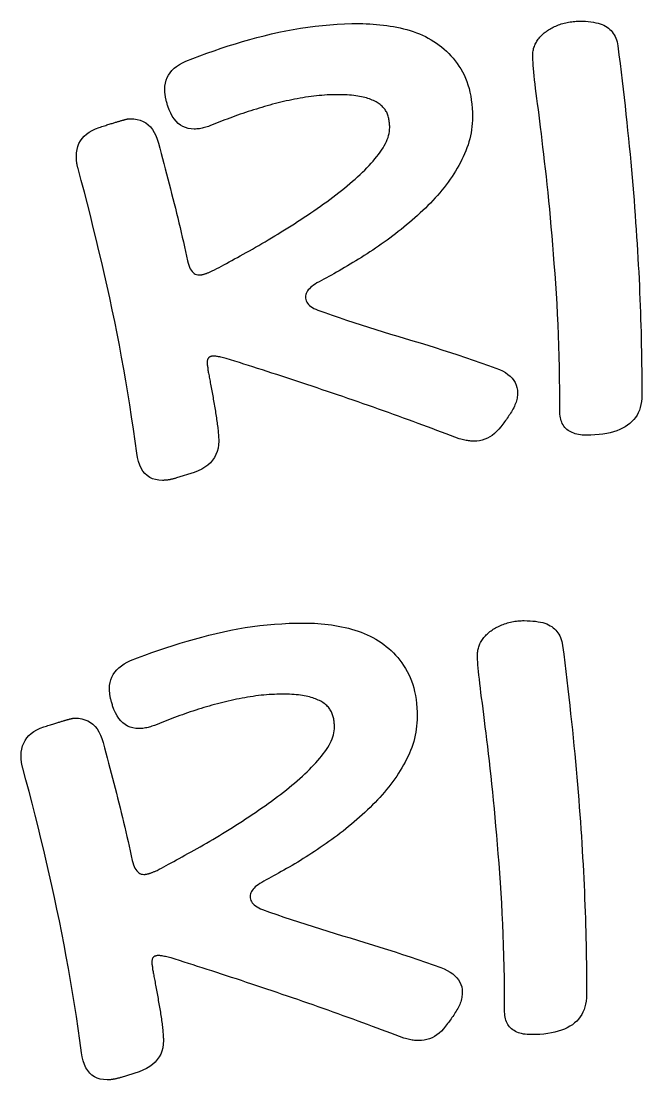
# Model space of a CAD drawing. Header units: millimetres. Extents: x 0 to 54.3, y 0.2 to 27.6.
# Drawn here: x 27.956 to 30.721, y 22.714 to 27.431 of the extents above; entities that cross this region are included whole.
import ezdxf

# ---------------------------------------------------------------- set-up
doc = ezdxf.new("R2010")
doc.units = ezdxf.units.MM

msp = doc.modelspace()

# ---------------------------------------------------------------- linework, layer by layer
for points in [[(28.7967, 26.9643), (28.7907, 26.962), (28.7848, 26.96), (28.779, 26.9581), (28.7731, 26.9564), (28.7673, 26.9549), (28.7615, 26.9536), (28.7557, 26.9525), (28.75, 26.9517), (28.7442, 26.951), (28.7385, 26.9505), (28.7329, 26.9502), (28.7272, 26.9501), (28.7133, 26.9508), (28.7002, 26.9529), (28.6878, 26.9564), (28.6762, 26.9613), (28.6653, 26.9677), (28.6551, 26.9754), (28.6457, 26.9846), (28.637, 26.9952), (28.6291, 27.0072), (28.6219, 27.0205), (28.6154, 27.0353), (28.6097, 27.0516), (28.6083, 27.0559), (28.6069, 27.0602), (28.6056, 27.0644), (28.6045, 27.0684), (28.6034, 27.0723), (28.6024, 27.076), (28.6014, 27.0797), (28.6006, 27.0832), (28.5999, 27.0866), (28.5992, 27.0899), (28.5986, 27.093), (28.5981, 27.0961), (28.5977, 27.099), (28.5973, 27.1019), (28.597, 27.1048), (28.5966, 27.1075), (28.5964, 27.1103), (28.5961, 27.113), (28.5959, 27.1156), (28.5958, 27.1182), (28.5956, 27.1208), (28.5955, 27.1233), (28.5955, 27.1257), (28.5955, 27.1281), (28.5961, 27.1418), (28.5981, 27.1548), (28.6014, 27.1673), (28.6059, 27.1792), (28.6118, 27.1904), (28.6191, 27.2011), (28.6276, 27.2112), (28.6374, 27.2207), (28.6485, 27.2296), (28.661, 27.2379), (28.6748, 27.2456), (28.6898, 27.2528), (28.721, 27.265), (28.7523, 27.2769), (28.7837, 27.2884), (28.8153, 27.2994), (28.8469, 27.3101), (28.8786, 27.3204), (28.9104, 27.3303), (28.9423, 27.3398), (28.9743, 27.3489), (29.0064, 27.3576), (29.0386, 27.3659), (29.0709, 27.3738), (29.1032, 27.3812), (29.1356, 27.388), (29.1681, 27.3941), (29.2006, 27.3996), (29.2332, 27.4044), (29.2658, 27.4086), (29.2985, 27.4121), (29.3312, 27.415), (29.364, 27.4172), (29.3968, 27.4188), (29.4297, 27.4198), (29.4626, 27.4201), (29.478, 27.42), (29.4934, 27.4196), (29.5087, 27.4189), (29.524, 27.4179), (29.5393, 27.4167), (29.5545, 27.4152), (29.5697, 27.4135), (29.5848, 27.4114), (29.5999, 27.4091), (29.615, 27.4065), (29.6301, 27.4037), (29.6451, 27.4005), (29.6599, 27.3971), (29.6745, 27.3932), (29.6889, 27.389), (29.7029, 27.3843), (29.7168, 27.3793), (29.7303, 27.3738), (29.7436, 27.368), (29.7567, 27.3618), (29.7694, 27.3551), (29.7819, 27.3481), (29.7942, 27.3407), (29.8062, 27.3329), (29.8179, 27.3246), (29.8292, 27.316), (29.8402, 27.3068), (29.8507, 27.2973), (29.8609, 27.2873), (29.8708, 27.2768), (29.8802, 27.2659), (29.8893, 27.2545), (29.898, 27.2427), (29.9064, 27.2305), (29.9143, 27.2178), (29.9219, 27.2047), (29.9291, 27.191), (29.9355, 27.1768), (29.9414, 27.1621), (29.9467, 27.1467), (29.9513, 27.1308), (29.9553, 27.1143), (29.9587, 27.0973), (29.9615, 27.0797), (29.9637, 27.0615), (29.9652, 27.0427), (29.9661, 27.0234), (29.9665, 27.0035), (29.9662, 26.9893), (29.9655, 26.9752), (29.9643, 26.9612), (29.9626, 26.9473), (29.9604, 26.9335), (29.9578, 26.9198), (29.9546, 26.9062), (29.951, 26.8927), (29.9469, 26.8793), (29.9423, 26.866), (29.9373, 26.8528), (29.9317, 26.8397), (29.9258, 26.8267), (29.9195, 26.8138), (29.913, 26.801), (29.9061, 26.7882), (29.8989, 26.7756), (29.8915, 26.7631), (29.8837, 26.7507), (29.8756, 26.7384), (29.8671, 26.7262), (29.8584, 26.7141), (29.8494, 26.702), (29.84, 26.6901), (29.8304, 26.6783), (29.8206, 26.6666), (29.8105, 26.6549), (29.8003, 26.6434), (29.7898, 26.632), (29.7791, 26.6207), (29.7681, 26.6094), (29.7569, 26.5983), (29.7456, 26.5873), (29.734, 26.5764), (29.7221, 26.5655), (29.7101, 26.5548), (29.6979, 26.5442), (29.6856, 26.5337), (29.6733, 26.5234), (29.661, 26.5133), (29.6486, 26.5032), (29.6362, 26.4934), (29.6237, 26.4836), (29.6111, 26.4741), (29.5986, 26.4647), (29.5859, 26.4554), (29.5732, 26.4463), (29.5605, 26.4373), (29.5478, 26.4284), (29.535, 26.4197), (29.5223, 26.4112), (29.5097, 26.4028), (29.497, 26.3945), (29.4844, 26.3863), (29.4718, 26.3783), (29.4592, 26.3704), (29.4467, 26.3627), (29.4341, 26.3551), (29.4216, 26.3476), (29.4092, 26.3402), (29.3968, 26.3331), (29.3846, 26.326), (29.3727, 26.3192), (29.3609, 26.3124), (29.3493, 26.3059), (29.3379, 26.2995), (29.3268, 26.2933), (29.3158, 26.2872), (29.305, 26.2813), (29.2944, 26.2756), (29.284, 26.27), (29.2738, 26.2646), (29.2656, 26.2595), (29.2581, 26.2544), (29.2512, 26.2493), (29.2452, 26.2442), (29.2398, 26.239), (29.2351, 26.2339), (29.2312, 26.2287), (29.2279, 26.2234), (29.2254, 26.2182), (29.2236, 26.2129), (29.2226, 26.2076), (29.2222, 26.2023), (29.2226, 26.1961), (29.2237, 26.1902), (29.2257, 26.1846), (29.2283, 26.1791), (29.2318, 26.1739), (29.236, 26.1689), (29.241, 26.1641), (29.2467, 26.1595), (29.2532, 26.1552), (29.2605, 26.1511), (29.2686, 26.1472), (29.2774, 26.1435), (29.3092, 26.1323), (29.3411, 26.1212), (29.3732, 26.1102), (29.4054, 26.0994), (29.4377, 26.0887), (29.4701, 26.0781), (29.5027, 26.0676), (29.5354, 26.0572), (29.5682, 26.047), (29.6011, 26.0369), (29.6342, 26.0269), (29.6673, 26.0171), (29.7006, 26.0072), (29.734, 25.9971), (29.7674, 25.9868), (29.8009, 25.9763), (29.8344, 25.9656), (29.8681, 25.9548), (29.9018, 25.9437), (29.9356, 25.9324), (29.9695, 25.9209), (30.0034, 25.9093), (30.0374, 25.8974), (30.0715, 25.8853), (30.0869, 25.8791), (30.1009, 25.8724), (30.1136, 25.8651), (30.1249, 25.8572), (30.1349, 25.8488), (30.1436, 25.8399), (30.151, 25.8304), (30.157, 25.8204), (30.1616, 25.8099), (30.165, 25.7988), (30.167, 25.7871), (30.1677, 25.7749), (30.1675, 25.769), (30.1671, 25.763), (30.1664, 25.7571), (30.1654, 25.7511), (30.1641, 25.7451), (30.1625, 25.7391), (30.1607, 25.7331), (30.1586, 25.7271), (30.1561, 25.721), (30.1534, 25.715), (30.1504, 25.7089), (30.1472, 25.7028), (30.1437, 25.6968), (30.1402, 25.6908), (30.1367, 25.685), (30.133, 25.6792), (30.1293, 25.6735), (30.1256, 25.6679), (30.1218, 25.6624), (30.1179, 25.6569), (30.114, 25.6516), (30.11, 25.6463), (30.1059, 25.6411), (30.1018, 25.6361), (30.093, 25.6238), (30.0839, 25.6127), (30.0744, 25.6026), (30.0646, 25.5935), (30.0544, 25.5855), (30.0439, 25.5786), (30.0331, 25.5728), (30.0218, 25.568), (30.0103, 25.5643), (29.9984, 25.5616), (29.9862, 25.56), (29.9736, 25.5595), (29.969, 25.5596), (29.9643, 25.5598), (29.9594, 25.5602), (29.9544, 25.5607), (29.9492, 25.5613), (29.9438, 25.5622), (29.9382, 25.5631), (29.9324, 25.5642), (29.9265, 25.5655), (29.9204, 25.5669), (29.9141, 25.5685), (29.9077, 25.5702), (29.8883, 25.5776), (29.8687, 25.5851), (29.8488, 25.5927), (29.8287, 25.6002), (29.8083, 25.6079), (29.7877, 25.6156), (29.7669, 25.6233), (29.7459, 25.6311), (29.7246, 25.6389), (29.7031, 25.6468), (29.6813, 25.6548), (29.6593, 25.6628), (29.6372, 25.6708), (29.615, 25.6788), (29.5927, 25.6867), (29.5703, 25.6947), (29.5478, 25.7027), (29.5253, 25.7106), (29.5027, 25.7185), (29.4801, 25.7265), (29.4573, 25.7344), (29.4345, 25.7423), (29.4116, 25.7501), (29.3887, 25.758), (29.3657, 25.7659), (29.3428, 25.7736), (29.32, 25.7814), (29.2972, 25.7891), (29.2745, 25.7967), (29.2518, 25.8043), (29.2292, 25.8119), (29.2067, 25.8193), (29.1842, 25.8268), (29.1618, 25.8342), (29.1394, 25.8415), (29.1172, 25.8488), (29.095, 25.856), (29.0732, 25.8631), (29.0516, 25.8701), (29.0303, 25.877), (29.0093, 25.8838), (28.9885, 25.8904), (28.968, 25.897), (28.9478, 25.9034), (28.9279, 25.9097), (28.9082, 25.916), (28.8888, 25.9221), (28.8697, 25.9281), (28.863, 25.9298), (28.8568, 25.9313), (28.8509, 25.9327), (28.8453, 25.934), (28.8402, 25.9351), (28.8354, 25.9361), (28.831, 25.9369), (28.8269, 25.9376), (28.8233, 25.9381), (28.82, 25.9384), (28.817, 25.9387), (28.8145, 25.9387), (28.8121, 25.9387), (28.8099, 25.9386), (28.8077, 25.9383), (28.8057, 25.938), (28.8037, 25.9377), (28.8018, 25.9372), (28.8, 25.9366), (28.7982, 25.936), (28.7966, 25.9352), (28.7951, 25.9344), (28.7936, 25.9335), (28.7922, 25.9325), (28.7909, 25.9314), (28.7898, 25.9301), (28.7887, 25.9286), (28.7878, 25.9269), (28.7869, 25.925), (28.7862, 25.9229), (28.7856, 25.9207), (28.7851, 25.9183), (28.7847, 25.9156), (28.7844, 25.9128), (28.7843, 25.9099), (28.7842, 25.9067), (28.7842, 25.9058), (28.7842, 25.9048), (28.7843, 25.9039), (28.7844, 25.9028), (28.7845, 25.9018), (28.7846, 25.9007), (28.7848, 25.8995), (28.785, 25.8984), (28.7852, 25.8972), (28.7854, 25.8959), (28.7857, 25.8947), (28.786, 25.8933), (28.7863, 25.892), (28.7865, 25.8906), (28.7868, 25.8893), (28.787, 25.8879), (28.7872, 25.8865), (28.7873, 25.8851), (28.7874, 25.8837), (28.7876, 25.8823), (28.7876, 25.8808), (28.7877, 25.8794), (28.7877, 25.8779), (28.7878, 25.8764), (28.7887, 25.8719), (28.7896, 25.867), (28.7906, 25.862), (28.7916, 25.8567), (28.7927, 25.8512), (28.7938, 25.8455), (28.7949, 25.8395), (28.7961, 25.8333), (28.7973, 25.8268), (28.7985, 25.8202), (28.7998, 25.8132), (28.8011, 25.8061), (28.8024, 25.7988), (28.8038, 25.7915), (28.8051, 25.7841), (28.8065, 25.7767), (28.8078, 25.7693), (28.8091, 25.7618), (28.8105, 25.7543), (28.8118, 25.7467), (28.8131, 25.7392), (28.8145, 25.7315), (28.8158, 25.7239), (28.8171, 25.7162), (28.8185, 25.7085), (28.8197, 25.7009), (28.821, 25.6933), (28.8222, 25.6858), (28.8233, 25.6784), (28.8245, 25.671), (28.8256, 25.6637), (28.8266, 25.6564), (28.8277, 25.6492), (28.8286, 25.6421), (28.8296, 25.635), (28.8305, 25.628), (28.8313, 25.6212), (28.8321, 25.6145), (28.8328, 25.6081), (28.8335, 25.6018), (28.834, 25.5958), (28.8345, 25.59), (28.8349, 25.5844), (28.8352, 25.579), (28.8355, 25.5738), (28.8357, 25.5688), (28.8358, 25.564), (28.8358, 25.5595), (28.8351, 25.5433), (28.8328, 25.5279), (28.829, 25.5134), (28.8238, 25.4997), (28.817, 25.4869), (28.8087, 25.4749), (28.7989, 25.4638), (28.7876, 25.4534), (28.7747, 25.444), (28.7604, 25.4353), (28.7446, 25.4276), (28.7272, 25.4206), (28.6471, 25.3957), (28.6442, 25.3948), (28.6413, 25.394), (28.6384, 25.3932), (28.6356, 25.3924), (28.6329, 25.3917), (28.6302, 25.391), (28.6275, 25.3904), (28.6249, 25.3897), (28.6224, 25.3892), (28.6199, 25.3886), (28.6174, 25.3881), (28.615, 25.3877), (28.6127, 25.3872), (28.6102, 25.3869), (28.6078, 25.3865), (28.6054, 25.3862), (28.6029, 25.3859), (28.6004, 25.3857), (28.5978, 25.3855), (28.5953, 25.3853), (28.5927, 25.3852), (28.5901, 25.3851), (28.5874, 25.385), (28.5848, 25.385), (28.569, 25.3858), (28.5544, 25.3884), (28.5409, 25.3926), (28.5286, 25.3985), (28.5174, 25.406), (28.5073, 25.4153), (28.4984, 25.4262), (28.4906, 25.4388), (28.484, 25.4531), (28.4784, 25.4691), (28.4741, 25.4867), (28.4708, 25.5061), (28.4635, 25.56), (28.4559, 25.6138), (28.448, 25.6675), (28.4397, 25.7211), (28.431, 25.7746), (28.4221, 25.8279), (28.4128, 25.8811), (28.4032, 25.9342), (28.3932, 25.9871), (28.3829, 26.04), (28.3723, 26.0927), (28.3613, 26.1453), (28.3501, 26.1978), (28.3385, 26.2503), (28.3268, 26.3027), (28.3147, 26.3552), (28.3024, 26.4076), (28.2899, 26.46), (28.2771, 26.5123), (28.264, 26.5647), (28.2507, 26.617), (28.2371, 26.6693), (28.2232, 26.7216), (28.2091, 26.7738), (28.2082, 26.7767), (28.2074, 26.7796), (28.2067, 26.7824), (28.206, 26.7852), (28.2054, 26.7879), (28.2049, 26.7905), (28.2044, 26.7931), (28.2039, 26.7956), (28.2036, 26.798), (28.2033, 26.8004), (28.203, 26.8027), (28.2029, 26.805), (28.2027, 26.8072), (28.2026, 26.8093), (28.2025, 26.8115), (28.2024, 26.8136), (28.2023, 26.8156), (28.2022, 26.8176), (28.2021, 26.8196), (28.2021, 26.8216), (28.202, 26.8235), (28.202, 26.8254), (28.202, 26.8272), (28.202, 26.829), (28.2027, 26.8443), (28.2048, 26.8588), (28.2083, 26.8724), (28.2132, 26.8852), (28.2196, 26.8971), (28.2273, 26.9082), (28.2365, 26.9185), (28.2471, 26.9279), (28.2591, 26.9365), (28.2724, 26.9442), (28.2872, 26.9511), (28.3035, 26.9572), (28.3096, 26.9592), (28.3155, 26.9612), (28.3213, 26.9631), (28.3269, 26.9649), (28.3323, 26.9667), (28.3375, 26.9683), (28.3425, 26.9699), (28.3474, 26.9714), (28.352, 26.9729), (28.3565, 26.9743), (28.3608, 26.9756), (28.3649, 26.9768), (28.3688, 26.9779), (28.3726, 26.9791), (28.3763, 26.9802), (28.3799, 26.9812), (28.3834, 26.9822), (28.3867, 26.9832), (28.3899, 26.9842), (28.393, 26.9851), (28.3959, 26.986), (28.3988, 26.9868), (28.4015, 26.9876), (28.4041, 26.9884), (28.4065, 26.9891), (28.4089, 26.9898), (28.4112, 26.9904), (28.4134, 26.991), (28.4154, 26.9916), (28.4174, 26.9921), (28.4193, 26.9926), (28.4211, 26.9931), (28.4228, 26.9935), (28.4243, 26.9939), (28.4258, 26.9943), (28.4272, 26.9946), (28.4285, 26.9949), (28.4298, 26.9951), (28.4312, 26.9954), (28.4324, 26.9956), (28.4337, 26.9958), (28.435, 26.9959), (28.4362, 26.9961), (28.4375, 26.9962), (28.4387, 26.9963), (28.4399, 26.9963), (28.4411, 26.9964), (28.4423, 26.9964), (28.4579, 26.9956), (28.4725, 26.9933), (28.4862, 26.9896), (28.4989, 26.9843), (28.5107, 26.9775), (28.5216, 26.9692), (28.5315, 26.9594), (28.5405, 26.9481), (28.5485, 26.9353), (28.5556, 26.9209), (28.5618, 26.9051), (28.567, 26.8878), (28.5732, 26.8647), (28.5793, 26.8417), (28.5854, 26.8189), (28.5914, 26.7962), (28.5974, 26.7736), (28.6033, 26.7511), (28.6091, 26.7288), (28.6148, 26.7065), (28.6206, 26.6844), (28.6262, 26.6625), (28.6318, 26.6406), (28.6373, 26.6189), (28.6427, 26.5973), (28.6481, 26.5757), (28.6534, 26.5541), (28.6586, 26.5326), (28.6637, 26.5112), (28.6687, 26.4898), (28.6736, 26.4685), (28.6785, 26.4472), (28.6832, 26.4259), (28.6879, 26.4047), (28.6925, 26.3836), (28.6969, 26.3625), (28.6995, 26.3525), (28.7023, 26.3435), (28.7055, 26.3352), (28.709, 26.3279), (28.7128, 26.3214), (28.717, 26.3158), (28.7214, 26.311), (28.7262, 26.3071), (28.7313, 26.3041), (28.7368, 26.3019), (28.7425, 26.3006), (28.7486, 26.3002), (28.7504, 26.3002), (28.7522, 26.3003), (28.7541, 26.3005), (28.7561, 26.3007), (28.7581, 26.301), (28.7602, 26.3013), (28.7623, 26.3017), (28.7644, 26.3022), (28.7666, 26.3027), (28.7689, 26.3033), (28.7712, 26.3039), (28.7735, 26.3046), (28.7759, 26.3054), (28.7784, 26.3062), (28.781, 26.3071), (28.7836, 26.3081), (28.7863, 26.3091), (28.7891, 26.3102), (28.7919, 26.3113), (28.7949, 26.3125), (28.7979, 26.3138), (28.801, 26.3151), (28.8041, 26.3165), (28.8073, 26.318), (28.817, 26.3231), (28.827, 26.3285), (28.8373, 26.334), (28.848, 26.3397), (28.859, 26.3457), (28.8703, 26.3518), (28.882, 26.3581), (28.894, 26.3647), (28.9063, 26.3714), (28.919, 26.3783), (28.932, 26.3854), (28.9453, 26.3928), (28.9589, 26.4003), (28.9725, 26.4079), (28.9863, 26.4156), (29.0001, 26.4235), (29.0141, 26.4316), (29.0281, 26.4397), (29.0423, 26.448), (29.0565, 26.4565), (29.0709, 26.465), (29.0853, 26.4738), (29.0998, 26.4826), (29.1145, 26.4916), (29.1292, 26.5007), (29.1438, 26.5099), (29.1584, 26.5191), (29.173, 26.5285), (29.1876, 26.5379), (29.2022, 26.5475), (29.2167, 26.5571), (29.2312, 26.5668), (29.2457, 26.5766), (29.2601, 26.5864), (29.2746, 26.5964), (29.289, 26.6064), (29.3032, 26.6165), (29.3173, 26.6266), (29.331, 26.6367), (29.3446, 26.6468), (29.3578, 26.6569), (29.3709, 26.667), (29.3837, 26.6771), (29.3962, 26.6871), (29.4085, 26.6972), (29.4205, 26.7073), (29.4323, 26.7174), (29.4439, 26.7275), (29.4551, 26.7376), (29.466, 26.7476), (29.4765, 26.7577), (29.4867, 26.7677), (29.4965, 26.7776), (29.506, 26.7876), (29.5151, 26.7975), (29.5238, 26.8074), (29.5322, 26.8173), (29.5402, 26.8272), (29.5479, 26.837), (29.5552, 26.8468), (29.562, 26.8565), (29.5682, 26.8662), (29.5739, 26.8757), (29.5789, 26.8852), (29.5833, 26.8945), (29.5872, 26.9038), (29.5905, 26.9129), (29.5931, 26.922), (29.5952, 26.9309), (29.5967, 26.9398), (29.5976, 26.9485), (29.5979, 26.9572), (29.5978, 26.9625), (29.5976, 26.9677), (29.5973, 26.9729), (29.5968, 26.978), (29.5962, 26.983), (29.5954, 26.9879), (29.5946, 26.9928), (29.5935, 26.9976), (29.5924, 27.0023), (29.5911, 27.0069), (29.5897, 27.0115), (29.5881, 27.0159), (29.5863, 27.0204), (29.5844, 27.0247), (29.5821, 27.0289), (29.5797, 27.033), (29.577, 27.037), (29.5741, 27.0409), (29.5709, 27.0447), (29.5675, 27.0484), (29.5639, 27.052), (29.56, 27.0555), (29.5559, 27.0589), (29.5516, 27.0622), (29.547, 27.0654), (29.5422, 27.0685), (29.5371, 27.0715), (29.5317, 27.0743), (29.5261, 27.077), (29.5202, 27.0796), (29.5141, 27.0821), (29.5077, 27.0844), (29.501, 27.0866), (29.4941, 27.0887), (29.4869, 27.0907), (29.4795, 27.0925), (29.4718, 27.0942), (29.4637, 27.0958), (29.4553, 27.0972), (29.4465, 27.0984), (29.4375, 27.0996), (29.4281, 27.1005), (29.4183, 27.1013), (29.4083, 27.102), (29.3979, 27.1025), (29.3871, 27.1029), (29.376, 27.1031), (29.3646, 27.1032), (29.3533, 27.1031), (29.3419, 27.1029), (29.3304, 27.1025), (29.3188, 27.1019), (29.3072, 27.1012), (29.2954, 27.1003), (29.2836, 27.0993), (29.2717, 27.0981), (29.2596, 27.0967), (29.2475, 27.0952), (29.2354, 27.0935), (29.2231, 27.0916), (29.2108, 27.0896), (29.1985, 27.0875), (29.1862, 27.0853), (29.1739, 27.083), (29.1617, 27.0806), (29.1494, 27.078), (29.1372, 27.0754), (29.125, 27.0726), (29.1128, 27.0698), (29.1006, 27.0668), (29.0884, 27.0637), (29.0762, 27.0605), (29.064, 27.0572), (29.0519, 27.0538), (29.0398, 27.0503), (29.0277, 27.0468), (29.0157, 27.0432), (29.0036, 27.0395), (28.9916, 27.0358), (28.9797, 27.032), (28.9677, 27.0281), (28.9558, 27.0241), (28.9439, 27.0201), (28.932, 27.0159), (28.9202, 27.0118), (28.9084, 27.0076), (28.8968, 27.0034), (28.8853, 26.9991), (28.8739, 26.9949), (28.8625, 26.9906), (28.8513, 26.9863), (28.8402, 26.9819), (28.8292, 26.9776), (28.8182, 26.9732), (28.8074, 26.9688), (28.7967, 26.9643)], [(30.2353, 27.2777), (30.2354, 27.283), (30.2358, 27.2882), (30.2363, 27.2934), (30.2371, 27.2986), (30.2381, 27.3036), (30.2393, 27.3086), (30.2408, 27.3136), (30.2424, 27.3184), (30.2443, 27.3233), (30.2464, 27.328), (30.2488, 27.3327), (30.2513, 27.3373), (30.2541, 27.3419), (30.257, 27.3463), (30.2601, 27.3507), (30.2634, 27.3549), (30.2669, 27.3591), (30.2705, 27.3631), (30.2743, 27.3671), (30.2782, 27.371), (30.2824, 27.3747), (30.2867, 27.3784), (30.2912, 27.3819), (30.2959, 27.3854), (30.3007, 27.3888), (30.3056, 27.392), (30.3107, 27.3951), (30.3159, 27.3982), (30.3213, 27.4011), (30.3268, 27.4039), (30.3324, 27.4066), (30.3382, 27.4091), (30.3441, 27.4116), (30.3501, 27.414), (30.3563, 27.4162), (30.3626, 27.4183), (30.369, 27.4203), (30.3755, 27.4222), (30.382, 27.4238), (30.3886, 27.4253), (30.3953, 27.4266), (30.402, 27.4277), (30.4088, 27.4286), (30.4156, 27.4294), (30.4225, 27.43), (30.4295, 27.4305), (30.4365, 27.4307), (30.4436, 27.4308), (30.4573, 27.4306), (30.4703, 27.4301), (30.4827, 27.4291), (30.4945, 27.4278), (30.5056, 27.4262), (30.5162, 27.4241), (30.5261, 27.4217), (30.5354, 27.4189), (30.5441, 27.4158), (30.5522, 27.4123), (30.5597, 27.4084), (30.5665, 27.4041), (30.5728, 27.3994), (30.5787, 27.3944), (30.5842, 27.3889), (30.5892, 27.3829), (30.5939, 27.3766), (30.5981, 27.3698), (30.6019, 27.3626), (30.6053, 27.355), (30.6082, 27.347), (30.6108, 27.3386), (30.6129, 27.3297), (30.6146, 27.3204), (30.6195, 27.2811), (30.6244, 27.2422), (30.6291, 27.2036), (30.6337, 27.1654), (30.6381, 27.1276), (30.6424, 27.0901), (30.6465, 27.0529), (30.6506, 27.0161), (30.6545, 26.9797), (30.6582, 26.9437), (30.6618, 26.908), (30.6653, 26.8726), (30.6687, 26.8376), (30.6719, 26.8028), (30.675, 26.7683), (30.6781, 26.7341), (30.681, 26.7002), (30.6838, 26.6665), (30.6865, 26.6331), (30.689, 26.6), (30.6915, 26.5671), (30.6939, 26.5346), (30.6961, 26.5023), (30.6982, 26.4702), (30.7003, 26.4384), (30.7022, 26.4069), (30.704, 26.3755), (30.7058, 26.3444), (30.7074, 26.3135), (30.7089, 26.2828), (30.7104, 26.2524), (30.7117, 26.2221), (30.7129, 26.1921), (30.7141, 26.1623), (30.7151, 26.1328), (30.7161, 26.1034), (30.7169, 26.0743), (30.7177, 26.0453), (30.7184, 26.0165), (30.719, 25.9878), (30.7196, 25.9593), (30.7201, 25.9309), (30.7205, 25.9028), (30.7208, 25.8747), (30.7211, 25.8469), (30.7212, 25.8192), (30.7214, 25.7916), (30.7214, 25.7642), (30.721, 25.7497), (30.7196, 25.7358), (30.7174, 25.7225), (30.7144, 25.7098), (30.7104, 25.6978), (30.7056, 25.6864), (30.6999, 25.6755), (30.6933, 25.6653), (30.6858, 25.6557), (30.6775, 25.6468), (30.6683, 25.6384), (30.6582, 25.6307), (30.6472, 25.6236), (30.6355, 25.6171), (30.623, 25.6112), (30.6096, 25.606), (30.5955, 25.6013), (30.5805, 25.5973), (30.5648, 25.5939), (30.5482, 25.5911), (30.5308, 25.589), (30.5127, 25.5874), (30.4937, 25.5865), (30.4739, 25.5862), (30.4649, 25.5864), (30.4562, 25.5869), (30.4478, 25.5878), (30.4398, 25.5891), (30.4321, 25.5907), (30.4247, 25.5927), (30.4177, 25.595), (30.411, 25.5977), (30.4046, 25.6007), (30.3986, 25.6041), (30.3929, 25.6079), (30.3875, 25.612), (30.3826, 25.6165), (30.378, 25.6213), (30.3739, 25.6264), (30.3702, 25.6319), (30.367, 25.6377), (30.3642, 25.6438), (30.3618, 25.6503), (30.3599, 25.6571), (30.3583, 25.6643), (30.3573, 25.6717), (30.3566, 25.6795), (30.3564, 25.6877), (30.3563, 25.7385), (30.3559, 25.7887), (30.3552, 25.8384), (30.3543, 25.8876), (30.3531, 25.9362), (30.3517, 25.9844), (30.35, 26.0319), (30.3481, 26.079), (30.3459, 26.1255), (30.3434, 26.1715), (30.3407, 26.217), (30.3377, 26.2619), (30.3345, 26.3061), (30.3313, 26.3496), (30.3281, 26.3922), (30.3247, 26.4339), (30.3213, 26.4749), (30.3179, 26.515), (30.3144, 26.5542), (30.3108, 26.5927), (30.3071, 26.6303), (30.3034, 26.6671), (30.2997, 26.7031), (30.2959, 26.7382), (30.292, 26.7724), (30.2883, 26.8057), (30.2846, 26.8381), (30.2809, 26.8695), (30.2773, 26.8999), (30.2738, 26.9294), (30.2704, 26.9579), (30.267, 26.9855), (30.2636, 27.0121), (30.2604, 27.0378), (30.2572, 27.0625), (30.254, 27.0863), (30.251, 27.109), (30.2483, 27.1304), (30.2458, 27.1507), (30.2436, 27.1697), (30.2417, 27.1875), (30.24, 27.204), (30.2386, 27.2194), (30.2374, 27.2335), (30.2365, 27.2464), (30.2358, 27.258), (30.2354, 27.2685), (30.2353, 27.2777)], [(28.5503, 24.2937), (28.5444, 24.2914), (28.5385, 24.2893), (28.5326, 24.2875), (28.5267, 24.2858), (28.5209, 24.2843), (28.5151, 24.283), (28.5094, 24.2819), (28.5036, 24.281), (28.4979, 24.2803), (28.4922, 24.2798), (28.4865, 24.2795), (28.4809, 24.2794), (28.467, 24.2801), (28.4538, 24.2823), (28.4415, 24.2858), (28.4298, 24.2907), (28.4189, 24.2971), (28.4087, 24.3048), (28.3993, 24.314), (28.3906, 24.3245), (28.3827, 24.3365), (28.3755, 24.3499), (28.369, 24.3647), (28.3633, 24.3809), (28.3619, 24.3853), (28.3605, 24.3896), (28.3593, 24.3937), (28.3581, 24.3977), (28.357, 24.4016), (28.356, 24.4054), (28.3551, 24.4091), (28.3542, 24.4126), (28.3535, 24.416), (28.3528, 24.4193), (28.3523, 24.4224), (28.3518, 24.4254), (28.3513, 24.4284), (28.3509, 24.4313), (28.3506, 24.4341), (28.3503, 24.4369), (28.35, 24.4397), (28.3498, 24.4424), (28.3496, 24.445), (28.3494, 24.4476), (28.3493, 24.4501), (28.3492, 24.4526), (28.3491, 24.4551), (28.3491, 24.4575), (28.3497, 24.4711), (28.3517, 24.4842), (28.355, 24.4967), (28.3596, 24.5085), (28.3655, 24.5198), (28.3727, 24.5305), (28.3812, 24.5406), (28.391, 24.5501), (28.4022, 24.559), (28.4146, 24.5673), (28.4284, 24.575), (28.4435, 24.5821), (28.4747, 24.5944), (28.506, 24.6063), (28.5374, 24.6177), (28.5689, 24.6288), (28.6005, 24.6395), (28.6322, 24.6498), (28.664, 24.6597), (28.6959, 24.6692), (28.7279, 24.6783), (28.76, 24.687), (28.7922, 24.6953), (28.8245, 24.7032), (28.8569, 24.7106), (28.8893, 24.7173), (28.9217, 24.7235), (28.9543, 24.7289), (28.9868, 24.7337), (29.0195, 24.7379), (29.0521, 24.7415), (29.0848, 24.7444), (29.1176, 24.7466), (29.1504, 24.7482), (29.1833, 24.7492), (29.2162, 24.7495), (29.2316, 24.7494), (29.247, 24.749), (29.2623, 24.7483), (29.2776, 24.7473), (29.2929, 24.7461), (29.3081, 24.7446), (29.3233, 24.7428), (29.3385, 24.7408), (29.3536, 24.7385), (29.3687, 24.7359), (29.3837, 24.733), (29.3987, 24.7299), (29.4136, 24.7264), (29.4282, 24.7226), (29.4425, 24.7183), (29.4566, 24.7137), (29.4704, 24.7086), (29.4839, 24.7032), (29.4972, 24.6974), (29.5103, 24.6911), (29.5231, 24.6845), (29.5356, 24.6775), (29.5478, 24.6701), (29.5598, 24.6623), (29.5715, 24.654), (29.5828, 24.6453), (29.5938, 24.6362), (29.6044, 24.6266), (29.6146, 24.6166), (29.6244, 24.6062), (29.6338, 24.5953), (29.6429, 24.5839), (29.6516, 24.5721), (29.66, 24.5599), (29.668, 24.5472), (29.6756, 24.5341), (29.6827, 24.5204), (29.6892, 24.5062), (29.695, 24.4914), (29.7003, 24.4761), (29.7049, 24.4602), (29.709, 24.4437), (29.7124, 24.4266), (29.7151, 24.409), (29.7173, 24.3908), (29.7189, 24.3721), (29.7198, 24.3528), (29.7201, 24.3329), (29.7198, 24.3187), (29.7191, 24.3046), (29.7179, 24.2906), (29.7162, 24.2767), (29.7141, 24.2629), (29.7114, 24.2492), (29.7083, 24.2356), (29.7047, 24.2221), (29.7006, 24.2087), (29.696, 24.1954), (29.6909, 24.1822), (29.6854, 24.169), (29.6794, 24.156), (29.6732, 24.1431), (29.6666, 24.1303), (29.6597, 24.1176), (29.6526, 24.105), (29.6451, 24.0925), (29.6373, 24.0801), (29.6292, 24.0678), (29.6208, 24.0555), (29.612, 24.0434), (29.603, 24.0314), (29.5937, 24.0195), (29.5841, 24.0077), (29.5742, 23.9959), (29.5642, 23.9843), (29.5539, 23.9728), (29.5434, 23.9614), (29.5327, 23.95), (29.5217, 23.9388), (29.5106, 23.9277), (29.4992, 23.9167), (29.4876, 23.9057), (29.4757, 23.8949), (29.4637, 23.8842), (29.4515, 23.8736), (29.4393, 23.8631), (29.427, 23.8528), (29.4146, 23.8426), (29.4022, 23.8326), (29.3898, 23.8227), (29.3773, 23.813), (29.3648, 23.8035), (29.3522, 23.794), (29.3396, 23.7848), (29.3269, 23.7756), (29.3141, 23.7667), (29.3014, 23.7578), (29.2887, 23.7491), (29.276, 23.7406), (29.2633, 23.7321), (29.2506, 23.7238), (29.238, 23.7157), (29.2254, 23.7077), (29.2128, 23.6998), (29.2003, 23.692), (29.1878, 23.6844), (29.1753, 23.677), (29.1628, 23.6696), (29.1504, 23.6624), (29.1383, 23.6554), (29.1263, 23.6485), (29.1145, 23.6418), (29.1029, 23.6353), (29.0916, 23.6289), (29.0804, 23.6227), (29.0694, 23.6166), (29.0586, 23.6107), (29.048, 23.6049), (29.0377, 23.5994), (29.0275, 23.5939), (29.0192, 23.5889), (29.0117, 23.5838), (29.0049, 23.5787), (28.9988, 23.5736), (28.9934, 23.5684), (28.9887, 23.5632), (28.9848, 23.558), (28.9816, 23.5528), (28.9791, 23.5475), (28.9773, 23.5423), (28.9762, 23.537), (28.9758, 23.5316), (28.9762, 23.5255), (28.9774, 23.5196), (28.9793, 23.5139), (28.982, 23.5085), (28.9854, 23.5032), (28.9896, 23.4982), (28.9946, 23.4935), (29.0004, 23.4889), (29.0069, 23.4846), (29.0142, 23.4804), (29.0222, 23.4765), (29.031, 23.4729), (29.0628, 23.4617), (29.0948, 23.4506), (29.1268, 23.4396), (29.159, 23.4288), (29.1913, 23.418), (29.2238, 23.4074), (29.2563, 23.397), (29.289, 23.3866), (29.3218, 23.3764), (29.3547, 23.3663), (29.3878, 23.3563), (29.421, 23.3465), (29.4542, 23.3366), (29.4876, 23.3265), (29.521, 23.3162), (29.5545, 23.3057), (29.5881, 23.295), (29.6217, 23.2841), (29.6554, 23.2731), (29.6892, 23.2618), (29.7231, 23.2503), (29.757, 23.2386), (29.791, 23.2268), (29.8251, 23.2147), (29.8405, 23.2085), (29.8545, 23.2017), (29.8672, 23.1944), (29.8786, 23.1866), (29.8886, 23.1782), (29.8972, 23.1693), (29.9046, 23.1598), (29.9106, 23.1498), (29.9153, 23.1392), (29.9186, 23.1281), (29.9206, 23.1165), (29.9213, 23.1043), (29.9211, 23.0984), (29.9207, 23.0924), (29.92, 23.0864), (29.919, 23.0805), (29.9177, 23.0745), (29.9162, 23.0685), (29.9143, 23.0625), (29.9122, 23.0564), (29.9098, 23.0504), (29.9071, 23.0443), (29.9041, 23.0383), (29.9008, 23.0322), (29.8974, 23.0262), (29.8939, 23.0202), (29.8903, 23.0143), (29.8867, 23.0086), (29.883, 23.0029), (29.8792, 22.9972), (29.8754, 22.9917), (29.8715, 22.9863), (29.8676, 22.9809), (29.8636, 22.9757), (29.8595, 22.9705), (29.8554, 22.9654), (29.8466, 22.9532), (29.8375, 22.942), (29.828, 22.9319), (29.8182, 22.9229), (29.808, 22.9149), (29.7975, 22.908), (29.7867, 22.9022), (29.7755, 22.8974), (29.7639, 22.8936), (29.752, 22.891), (29.7398, 22.8894), (29.7272, 22.8889), (29.7227, 22.8889), (29.718, 22.8892), (29.7131, 22.8895), (29.708, 22.89), (29.7028, 22.8907), (29.6974, 22.8915), (29.6918, 22.8925), (29.6861, 22.8936), (29.6801, 22.8949), (29.674, 22.8963), (29.6678, 22.8978), (29.6613, 22.8995), (29.6419, 22.907), (29.6223, 22.9145), (29.6024, 22.922), (29.5823, 22.9296), (29.5619, 22.9373), (29.5414, 22.9449), (29.5206, 22.9527), (29.4995, 22.9605), (29.4782, 22.9683), (29.4567, 22.9762), (29.4349, 22.9841), (29.4129, 22.9921), (29.3908, 23.0001), (29.3686, 23.0081), (29.3463, 23.0161), (29.3239, 23.0241), (29.3015, 23.032), (29.279, 23.04), (29.2564, 23.0479), (29.2337, 23.0558), (29.211, 23.0637), (29.1882, 23.0716), (29.1653, 23.0795), (29.1423, 23.0874), (29.1193, 23.0952), (29.0964, 23.103), (29.0736, 23.1108), (29.0508, 23.1184), (29.0281, 23.1261), (29.0054, 23.1337), (28.9828, 23.1412), (28.9603, 23.1487), (28.9378, 23.1562), (28.9154, 23.1636), (28.8931, 23.1709), (28.8708, 23.1782), (28.8487, 23.1854), (28.8268, 23.1925), (28.8052, 23.1995), (28.7839, 23.2064), (28.7629, 23.2132), (28.7421, 23.2198), (28.7217, 23.2264), (28.7014, 23.2328), (28.6815, 23.2391), (28.6618, 23.2453), (28.6424, 23.2514), (28.6233, 23.2574), (28.6167, 23.2591), (28.6104, 23.2607), (28.6045, 23.2621), (28.599, 23.2634), (28.5938, 23.2645), (28.589, 23.2654), (28.5846, 23.2663), (28.5806, 23.2669), (28.5769, 23.2674), (28.5736, 23.2678), (28.5707, 23.268), (28.5681, 23.2681), (28.5658, 23.2681), (28.5635, 23.2679), (28.5614, 23.2677), (28.5593, 23.2674), (28.5573, 23.267), (28.5554, 23.2666), (28.5536, 23.266), (28.5519, 23.2653), (28.5502, 23.2646), (28.5487, 23.2638), (28.5472, 23.2629), (28.5458, 23.2619), (28.5446, 23.2607), (28.5434, 23.2594), (28.5423, 23.2579), (28.5414, 23.2562), (28.5406, 23.2544), (28.5398, 23.2523), (28.5392, 23.2501), (28.5387, 23.2476), (28.5383, 23.245), (28.538, 23.2422), (28.5379, 23.2392), (28.5378, 23.2361), (28.5378, 23.2352), (28.5379, 23.2342), (28.5379, 23.2332), (28.538, 23.2322), (28.5381, 23.2311), (28.5383, 23.2301), (28.5384, 23.2289), (28.5386, 23.2278), (28.5388, 23.2265), (28.5391, 23.2253), (28.5393, 23.224), (28.5396, 23.2227), (28.5399, 23.2214), (28.5402, 23.22), (28.5404, 23.2186), (28.5406, 23.2173), (28.5408, 23.2159), (28.5409, 23.2145), (28.5411, 23.2131), (28.5412, 23.2116), (28.5413, 23.2102), (28.5413, 23.2087), (28.5414, 23.2073), (28.5414, 23.2058), (28.5423, 23.2012), (28.5432, 23.1964), (28.5442, 23.1914), (28.5452, 23.1861), (28.5463, 23.1806), (28.5474, 23.1749), (28.5485, 23.1689), (28.5497, 23.1627), (28.5509, 23.1562), (28.5521, 23.1495), (28.5534, 23.1426), (28.5547, 23.1355), (28.5561, 23.1282), (28.5574, 23.1208), (28.5587, 23.1135), (28.5601, 23.1061), (28.5614, 23.0986), (28.5628, 23.0912), (28.5641, 23.0837), (28.5654, 23.0761), (28.5668, 23.0685), (28.5681, 23.0609), (28.5694, 23.0532), (28.5708, 23.0455), (28.5721, 23.0379), (28.5734, 23.0302), (28.5746, 23.0227), (28.5758, 23.0152), (28.577, 23.0077), (28.5781, 23.0004), (28.5792, 22.9931), (28.5803, 22.9858), (28.5813, 22.9786), (28.5823, 22.9715), (28.5832, 22.9644), (28.5841, 22.9574), (28.585, 22.9505), (28.5858, 22.9439), (28.5865, 22.9374), (28.5871, 22.9312), (28.5876, 22.9252), (28.5881, 22.9194), (28.5885, 22.9137), (28.5889, 22.9083), (28.5891, 22.9032), (28.5893, 22.8982), (28.5894, 22.8934), (28.5895, 22.8889), (28.5887, 22.8727), (28.5864, 22.8573), (28.5827, 22.8428), (28.5774, 22.8291), (28.5706, 22.8163), (28.5623, 22.8043), (28.5525, 22.7931), (28.5412, 22.7828), (28.5284, 22.7733), (28.514, 22.7647), (28.4982, 22.7569), (28.4809, 22.75), (28.4007, 22.7251), (28.3978, 22.7242), (28.3949, 22.7233), (28.392, 22.7225), (28.3893, 22.7218), (28.3865, 22.7211), (28.3838, 22.7204), (28.3812, 22.7197), (28.3786, 22.7191), (28.376, 22.7185), (28.3735, 22.718), (28.3711, 22.7175), (28.3687, 22.717), (28.3663, 22.7166), (28.3639, 22.7162), (28.3614, 22.7159), (28.359, 22.7156), (28.3565, 22.7153), (28.354, 22.715), (28.3515, 22.7148), (28.3489, 22.7147), (28.3463, 22.7145), (28.3437, 22.7144), (28.3411, 22.7144), (28.3384, 22.7144), (28.3227, 22.7152), (28.308, 22.7177), (28.2946, 22.7219), (28.2822, 22.7278), (28.271, 22.7354), (28.261, 22.7446), (28.252, 22.7556), (28.2442, 22.7682), (28.2376, 22.7825), (28.2321, 22.7984), (28.2277, 22.8161), (28.2245, 22.8354), (28.2172, 22.8894), (28.2095, 22.9432), (28.2016, 22.9969), (28.1933, 23.0505), (28.1847, 23.1039), (28.1757, 23.1573), (28.1664, 23.2105), (28.1568, 23.2636), (28.1468, 23.3165), (28.1365, 23.3694), (28.1259, 23.4221), (28.115, 23.4746), (28.1037, 23.5272), (28.0922, 23.5796), (28.0804, 23.6321), (28.0684, 23.6846), (28.0561, 23.737), (28.0435, 23.7894), (28.0307, 23.8417), (28.0176, 23.8941), (28.0043, 23.9464), (27.9907, 23.9987), (27.9768, 24.0509), (27.9627, 24.1032), (27.9619, 24.1061), (27.9611, 24.109), (27.9603, 24.1118), (27.9597, 24.1145), (27.959, 24.1172), (27.9585, 24.1199), (27.958, 24.1224), (27.9576, 24.1249), (27.9572, 24.1274), (27.9569, 24.1298), (27.9567, 24.1321), (27.9565, 24.1343), (27.9563, 24.1365), (27.9562, 24.1387), (27.9561, 24.1408), (27.956, 24.1429), (27.9559, 24.145), (27.9558, 24.147), (27.9558, 24.149), (27.9557, 24.1509), (27.9557, 24.1529), (27.9556, 24.1547), (27.9556, 24.1566), (27.9556, 24.1584), (27.9563, 24.1737), (27.9584, 24.1881), (27.9619, 24.2018), (27.9669, 24.2146), (27.9732, 24.2265), (27.981, 24.2376), (27.9901, 24.2479), (28.0007, 24.2573), (28.0127, 24.2659), (28.0261, 24.2736), (28.0409, 24.2805), (28.0571, 24.2866), (28.0632, 24.2886), (28.0692, 24.2906), (28.0749, 24.2925), (28.0805, 24.2943), (28.0859, 24.296), (28.0911, 24.2977), (28.0962, 24.2993), (28.101, 24.3008), (28.1057, 24.3023), (28.1101, 24.3036), (28.1144, 24.3049), (28.1185, 24.3061), (28.1225, 24.3073), (28.1263, 24.3084), (28.13, 24.3095), (28.1336, 24.3106), (28.137, 24.3116), (28.1403, 24.3126), (28.1435, 24.3135), (28.1466, 24.3145), (28.1496, 24.3153), (28.1524, 24.3162), (28.1551, 24.317), (28.1577, 24.3177), (28.1602, 24.3184), (28.1625, 24.3191), (28.1648, 24.3198), (28.167, 24.3204), (28.1691, 24.321), (28.171, 24.3215), (28.1729, 24.322), (28.1747, 24.3225), (28.1764, 24.3229), (28.178, 24.3233), (28.1794, 24.3236), (28.1808, 24.324), (28.1822, 24.3242), (28.1835, 24.3245), (28.1848, 24.3247), (28.1861, 24.3249), (28.1874, 24.3251), (28.1886, 24.3253), (28.1899, 24.3254), (28.1911, 24.3255), (28.1924, 24.3256), (28.1936, 24.3257), (28.1948, 24.3257), (28.196, 24.3257), (28.2115, 24.325), (28.2261, 24.3227), (28.2398, 24.3189), (28.2525, 24.3137), (28.2643, 24.3069), (28.2752, 24.2986), (28.2851, 24.2888), (28.2941, 24.2775), (28.3021, 24.2646), (28.3092, 24.2503), (28.3154, 24.2345), (28.3206, 24.2171), (28.3268, 24.194), (28.3329, 24.1711), (28.339, 24.1482), (28.345, 24.1255), (28.351, 24.1029), (28.3569, 24.0805), (28.3627, 24.0581), (28.3685, 24.0359), (28.3742, 24.0138), (28.3798, 23.9918), (28.3854, 23.97), (28.3909, 23.9483), (28.3964, 23.9266), (28.4017, 23.905), (28.407, 23.8835), (28.4122, 23.862), (28.4173, 23.8406), (28.4223, 23.8192), (28.4272, 23.7978), (28.4321, 23.7765), (28.4368, 23.7553), (28.4415, 23.7341), (28.4461, 23.713), (28.4506, 23.6919), (28.4531, 23.6819), (28.456, 23.6728), (28.4592, 23.6646), (28.4626, 23.6573), (28.4665, 23.6508), (28.4706, 23.6451), (28.4751, 23.6404), (28.4799, 23.6365), (28.485, 23.6334), (28.4904, 23.6313), (28.4961, 23.63), (28.5022, 23.6296), (28.504, 23.6296), (28.5059, 23.6297), (28.5078, 23.6298), (28.5097, 23.63), (28.5117, 23.6303), (28.5138, 23.6307), (28.5159, 23.6311), (28.518, 23.6315), (28.5202, 23.6321), (28.5225, 23.6326), (28.5248, 23.6333), (28.5271, 23.634), (28.5296, 23.6348), (28.532, 23.6356), (28.5346, 23.6365), (28.5372, 23.6375), (28.5399, 23.6385), (28.5427, 23.6396), (28.5456, 23.6407), (28.5485, 23.6419), (28.5515, 23.6432), (28.5546, 23.6445), (28.5577, 23.6459), (28.561, 23.6474), (28.5706, 23.6525), (28.5806, 23.6578), (28.591, 23.6634), (28.6016, 23.6691), (28.6126, 23.6751), (28.624, 23.6812), (28.6356, 23.6875), (28.6476, 23.694), (28.66, 23.7008), (28.6726, 23.7077), (28.6856, 23.7148), (28.699, 23.7221), (28.7125, 23.7296), (28.7262, 23.7373), (28.7399, 23.745), (28.7538, 23.7529), (28.7677, 23.7609), (28.7818, 23.7691), (28.7959, 23.7774), (28.8101, 23.7858), (28.8245, 23.7944), (28.8389, 23.8031), (28.8535, 23.812), (28.8681, 23.821), (28.8828, 23.8301), (28.8974, 23.8392), (28.9121, 23.8485), (28.9267, 23.8579), (28.9412, 23.8673), (28.9558, 23.8768), (28.9703, 23.8864), (28.9848, 23.8961), (28.9993, 23.9059), (29.0138, 23.9158), (29.0282, 23.9258), (29.0426, 23.9358), (29.0569, 23.9459), (29.0709, 23.956), (29.0847, 23.9661), (29.0982, 23.9762), (29.1115, 23.9862), (29.1245, 23.9963), (29.1373, 24.0064), (29.1498, 24.0165), (29.1621, 24.0266), (29.1742, 24.0367), (29.186, 24.0468), (29.1975, 24.0569), (29.2088, 24.067), (29.2196, 24.077), (29.2302, 24.087), (29.2403, 24.097), (29.2501, 24.107), (29.2596, 24.117), (29.2687, 24.1269), (29.2774, 24.1368), (29.2858, 24.1467), (29.2938, 24.1565), (29.3015, 24.1664), (29.3088, 24.1762), (29.3156, 24.1859), (29.3218, 24.1956), (29.3275, 24.2051), (29.3325, 24.2146), (29.337, 24.2239), (29.3408, 24.2331), (29.3441, 24.2423), (29.3468, 24.2513), (29.3489, 24.2603), (29.3503, 24.2692), (29.3512, 24.2779), (29.3515, 24.2866), (29.3515, 24.2919), (29.3512, 24.2971), (29.3509, 24.3023), (29.3504, 24.3073), (29.3498, 24.3123), (29.3491, 24.3173), (29.3482, 24.3221), (29.3472, 24.3269), (29.346, 24.3316), (29.3447, 24.3363), (29.3433, 24.3408), (29.3417, 24.3453), (29.34, 24.3497), (29.338, 24.354), (29.3358, 24.3582), (29.3333, 24.3623), (29.3306, 24.3663), (29.3277, 24.3702), (29.3245, 24.3741), (29.3212, 24.3778), (29.3175, 24.3814), (29.3137, 24.3849), (29.3096, 24.3883), (29.3052, 24.3916), (29.3006, 24.3948), (29.2958, 24.3979), (29.2907, 24.4008), (29.2853, 24.4037), (29.2797, 24.4064), (29.2738, 24.409), (29.2677, 24.4114), (29.2613, 24.4138), (29.2546, 24.416), (29.2477, 24.4181), (29.2406, 24.42), (29.2331, 24.4219), (29.2254, 24.4236), (29.2173, 24.4251), (29.2089, 24.4266), (29.2002, 24.4278), (29.1911, 24.4289), (29.1817, 24.4299), (29.172, 24.4307), (29.1619, 24.4314), (29.1515, 24.4319), (29.1408, 24.4323), (29.1297, 24.4325), (29.1183, 24.4326), (29.107, 24.4325), (29.0955, 24.4322), (29.0841, 24.4318), (29.0725, 24.4313), (29.0608, 24.4306), (29.0491, 24.4297), (29.0372, 24.4286), (29.0253, 24.4274), (29.0133, 24.4261), (29.0012, 24.4245), (28.989, 24.4228), (28.9767, 24.421), (28.9644, 24.419), (28.9521, 24.4169), (28.9398, 24.4147), (28.9276, 24.4124), (28.9153, 24.41), (28.9031, 24.4074), (28.8908, 24.4048), (28.8786, 24.402), (28.8664, 24.3991), (28.8542, 24.3961), (28.842, 24.393), (28.8298, 24.3898), (28.8177, 24.3865), (28.8055, 24.3832), (28.7934, 24.3797), (28.7814, 24.3762), (28.7693, 24.3726), (28.7573, 24.3689), (28.7453, 24.3652), (28.7333, 24.3613), (28.7213, 24.3574), (28.7094, 24.3535), (28.6975, 24.3494), (28.6856, 24.3453), (28.6738, 24.3412), (28.6621, 24.337), (28.6504, 24.3327), (28.6389, 24.3285), (28.6275, 24.3242), (28.6162, 24.3199), (28.6049, 24.3156), (28.5938, 24.3113), (28.5828, 24.3069), (28.5719, 24.3025), (28.561, 24.2981), (28.5503, 24.2937)], [(29.9889, 24.6071), (29.9891, 24.6124), (29.9894, 24.6176), (29.9899, 24.6228), (29.9907, 24.6279), (29.9917, 24.633), (29.993, 24.638), (29.9944, 24.6429), (29.9961, 24.6478), (29.998, 24.6526), (30.0001, 24.6574), (30.0024, 24.6621), (30.005, 24.6667), (30.0077, 24.6713), (30.0107, 24.6757), (30.0138, 24.6801), (30.017, 24.6843), (30.0205, 24.6885), (30.0241, 24.6925), (30.0279, 24.6965), (30.0319, 24.7003), (30.036, 24.7041), (30.0403, 24.7078), (30.0448, 24.7113), (30.0495, 24.7148), (30.0543, 24.7181), (30.0593, 24.7214), (30.0643, 24.7245), (30.0696, 24.7275), (30.0749, 24.7304), (30.0804, 24.7332), (30.0861, 24.7359), (30.0918, 24.7385), (30.0977, 24.741), (30.1038, 24.7433), (30.1099, 24.7456), (30.1163, 24.7477), (30.1227, 24.7497), (30.1291, 24.7515), (30.1357, 24.7532), (30.1423, 24.7546), (30.1489, 24.7559), (30.1556, 24.7571), (30.1624, 24.758), (30.1693, 24.7588), (30.1762, 24.7594), (30.1831, 24.7598), (30.1902, 24.7601), (30.1973, 24.7602), (30.2109, 24.76), (30.2239, 24.7594), (30.2363, 24.7585), (30.2481, 24.7572), (30.2593, 24.7555), (30.2698, 24.7535), (30.2797, 24.7511), (30.2891, 24.7483), (30.2978, 24.7452), (30.3058, 24.7416), (30.3133, 24.7377), (30.3201, 24.7335), (30.3264, 24.7288), (30.3323, 24.7237), (30.3378, 24.7182), (30.3429, 24.7123), (30.3475, 24.706), (30.3517, 24.6992), (30.3555, 24.692), (30.3589, 24.6844), (30.3619, 24.6764), (30.3644, 24.6679), (30.3665, 24.6591), (30.3682, 24.6498), (30.3732, 24.6105), (30.378, 24.5716), (30.3827, 24.533), (30.3873, 24.4948), (30.3917, 24.4569), (30.396, 24.4194), (30.4002, 24.3823), (30.4042, 24.3455), (30.4081, 24.3091), (30.4118, 24.273), (30.4155, 24.2373), (30.4189, 24.202), (30.4223, 24.167), (30.4255, 24.1322), (30.4287, 24.0977), (30.4317, 24.0635), (30.4346, 24.0296), (30.4374, 23.9959), (30.4401, 23.9625), (30.4427, 23.9294), (30.4451, 23.8965), (30.4475, 23.8639), (30.4497, 23.8316), (30.4519, 23.7996), (30.4539, 23.7678), (30.4558, 23.7362), (30.4577, 23.7049), (30.4594, 23.6738), (30.461, 23.6429), (30.4626, 23.6122), (30.464, 23.5817), (30.4653, 23.5515), (30.4666, 23.5215), (30.4677, 23.4917), (30.4687, 23.4621), (30.4697, 23.4328), (30.4705, 23.4037), (30.4713, 23.3747), (30.472, 23.3458), (30.4727, 23.3172), (30.4732, 23.2887), (30.4737, 23.2603), (30.4741, 23.2321), (30.4744, 23.2041), (30.4747, 23.1762), (30.4749, 23.1485), (30.475, 23.121), (30.475, 23.0936), (30.4746, 23.0791), (30.4733, 23.0652), (30.4711, 23.0519), (30.468, 23.0392), (30.4641, 23.0272), (30.4592, 23.0157), (30.4535, 23.0049), (30.4469, 22.9947), (30.4395, 22.9851), (30.4311, 22.9762), (30.4219, 22.9678), (30.4118, 22.9601), (30.4009, 22.953), (30.3891, 22.9465), (30.3766, 22.9406), (30.3632, 22.9354), (30.3491, 22.9307), (30.3341, 22.9267), (30.3184, 22.9233), (30.3018, 22.9205), (30.2845, 22.9184), (30.2663, 22.9168), (30.2473, 22.9159), (30.2275, 22.9156), (30.2185, 22.9157), (30.2098, 22.9163), (30.2014, 22.9172), (30.1934, 22.9184), (30.1857, 22.9201), (30.1783, 22.922), (30.1713, 22.9244), (30.1646, 22.927), (30.1583, 22.9301), (30.1522, 22.9335), (30.1465, 22.9373), (30.1412, 22.9414), (30.1362, 22.9459), (30.1317, 22.9507), (30.1275, 22.9558), (30.1239, 22.9613), (30.1206, 22.9671), (30.1178, 22.9732), (30.1154, 22.9797), (30.1135, 22.9865), (30.112, 22.9936), (30.1109, 23.0011), (30.1102, 23.0089), (30.11, 23.0171), (30.1099, 23.0678), (30.1095, 23.1181), (30.1089, 23.1678), (30.1079, 23.217), (30.1068, 23.2656), (30.1053, 23.3137), (30.1037, 23.3613), (30.1017, 23.4084), (30.0995, 23.4549), (30.097, 23.5009), (30.0943, 23.5463), (30.0913, 23.5913), (30.0882, 23.6355), (30.085, 23.6789), (30.0817, 23.7215), (30.0784, 23.7633), (30.075, 23.8042), (30.0715, 23.8443), (30.068, 23.8836), (30.0644, 23.9221), (30.0608, 23.9597), (30.0571, 23.9965), (30.0533, 24.0324), (30.0495, 24.0676), (30.0457, 24.1018), (30.0419, 24.1351), (30.0382, 24.1674), (30.0345, 24.1988), (30.031, 24.2293), (30.0274, 24.2587), (30.024, 24.2873), (30.0206, 24.3149), (30.0173, 24.3415), (30.014, 24.3672), (30.0108, 24.3919), (30.0076, 24.4157), (30.0047, 24.4383), (30.0019, 24.4598), (29.9995, 24.48), (29.9973, 24.499), (29.9953, 24.5168), (29.9936, 24.5334), (29.9922, 24.5487), (29.991, 24.5628), (29.9901, 24.5757), (29.9895, 24.5874), (29.9891, 24.5978), (29.9889, 24.6071)]]:
    msp.add_lwpolyline(points, close=True)

doc.saveas('drawing.dxf')
